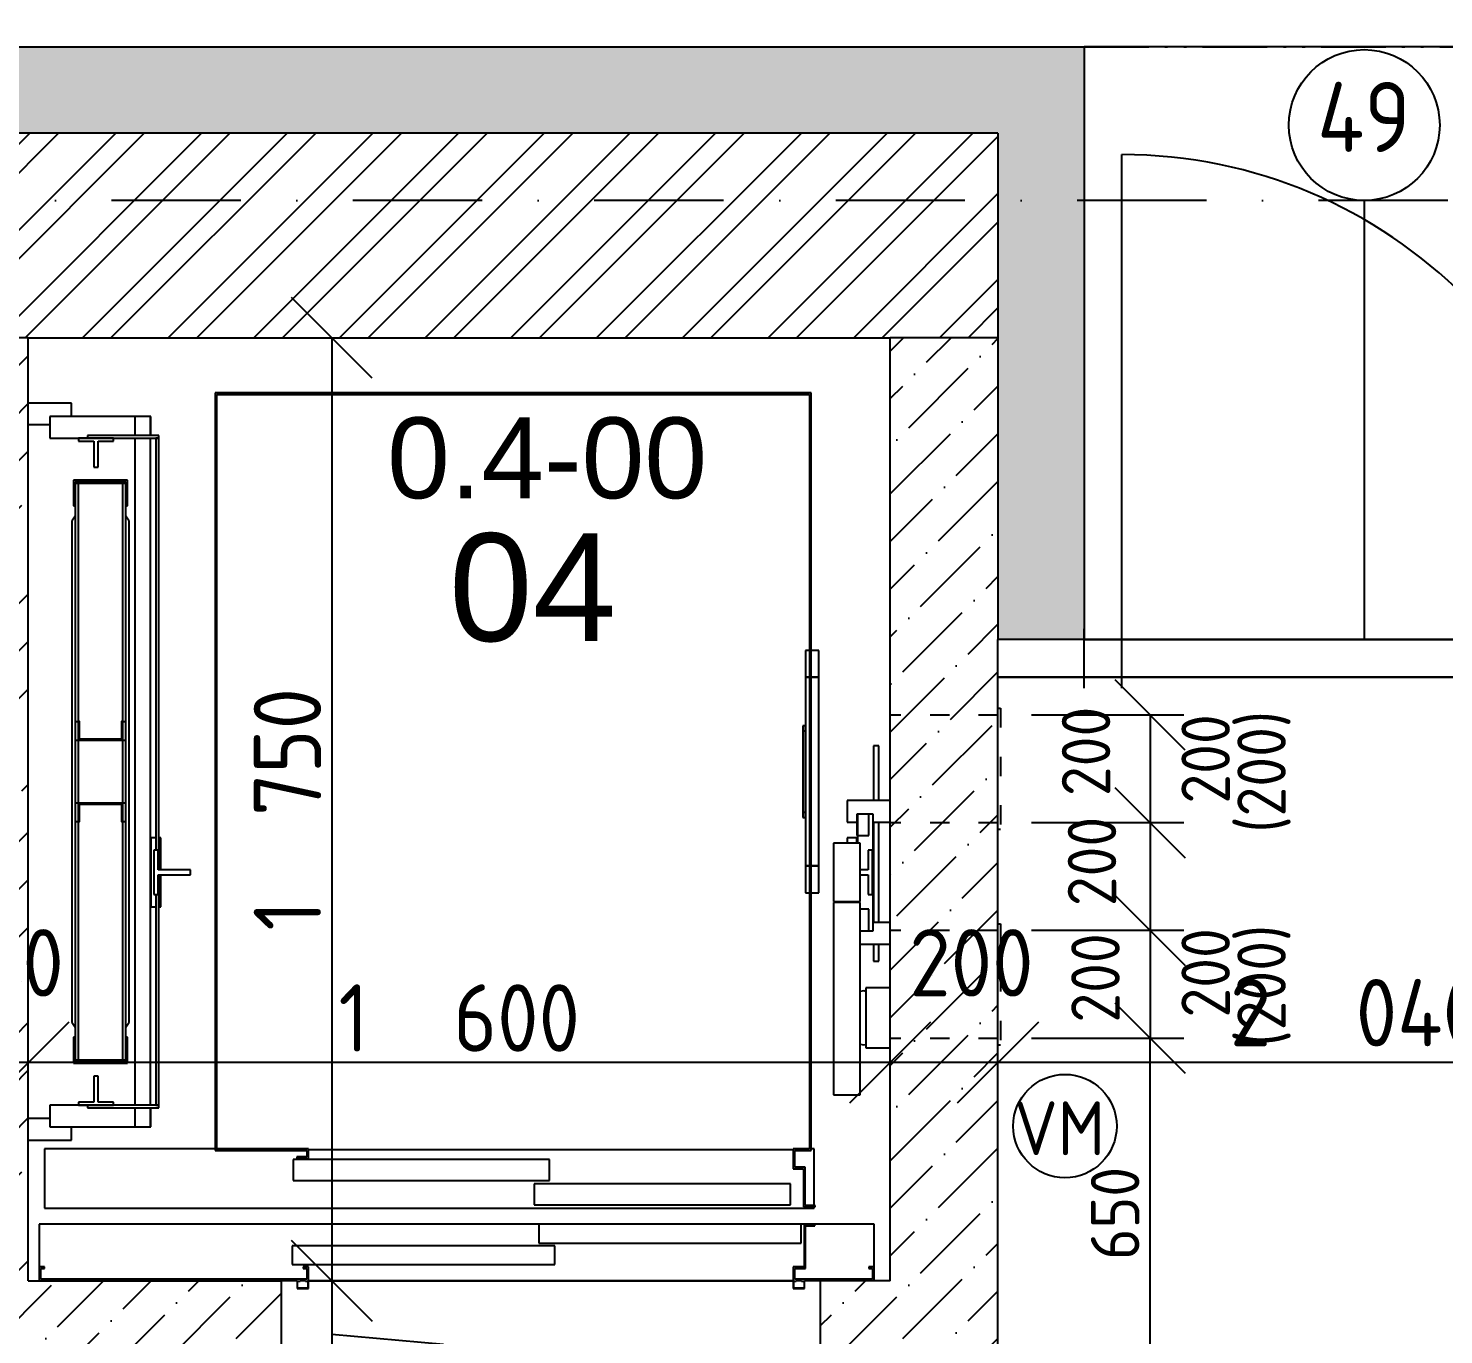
# Model space of a CAD drawing. Extents: x 4511820 to 5180432, y -1526536 to -944957.
# Drawn here: x 5132202 to 5134830, y -1374788 to -1372364 of the extents above; entities that cross this region are included whole.
import ezdxf

# ---------------------------------------------------------------- set-up
doc = ezdxf.new("R2010")
doc.units = 0
doc.header["$MEASUREMENT"] = 0
for name, pattern in [('ACAD_ISO03W100', [30, 12, -18]), ('ACAD_ISO12W100', [22, 12, -3, 0.5, -3, 0.5, -3]), ('BODKOCIARKOVANA_3', [5.6, 3, -1.3, 0, -1.3])]:
    doc.linetypes.add(name, pattern=pattern)
doc.layers.get('0').update_dxf_attribs({"linetype": 'CONTINUOUS'})
doc.layers.get('Defpoints').update_dxf_attribs({"color": 61, "linetype": 'CONTINUOUS'})
for name, color, linetype in [('KÓTY', 4, 'CONTINUOUS'), ('MÚRY', 1, 'CONTINUOUS'), ('OKNÁ', 143, 'CONTINUOUS'), ('osi', 253, 'CONTINUOUS'), ('Plochy', 41, 'CONTINUOUS'), ('POPIS', 7, 'CONTINUOUS'), ('POZEMOK', 7, 'CONTINUOUS'), ('TENKÁ', 7, 'CONTINUOUS'), ('zz-vetr', 52, 'CONTINUOUS'), ('ŠRAFY', 82, 'CONTINUOUS')]:
    doc.layers.add(name, color=color, linetype=linetype)
doc.styles.add('ARIAL', font='arial.ttf')
doc.styles.add('STYLE1', font='isocp.shx')
doc.dimstyles.new('STANDARD-50', dxfattribs={"dimtxt": 125, "dimasz": 150, "dimexe": 10, "dimexo": 200, "dimgap": 20, "dimtad": 1, "dimdsep": 46, "dimlunit": 6, "dimtxsty": 'STYLE1', "dimblk1": 'OBLIQUE', "dimblk2": 'OBLIQUE', "dimsah": 1, "dimcen": 2.5, "dimse1": 1, "dimse2": 1, "dimadec": 0, "dimazin": 0, "dimtfac": 1, "dimtmove": 1, "dimatfit": 3, "dimldrblk": 'OBLIQUE', "dimfxl": 1, "dimtolj": 1, "dimtzin": 0, "dimarcsym": 0})
doc.dimstyles.new('STANDARD-tzb50', dxfattribs={"dimtxt": 90, "dimasz": 130, "dimexe": 10, "dimexo": 200, "dimgap": 20, "dimtad": 1, "dimdsep": 46, "dimlunit": 6, "dimtxsty": 'STYLE1', "dimblk1": 'OBLIQUE', "dimblk2": 'OBLIQUE', "dimsah": 1, "dimcen": 2.5, "dimse1": 1, "dimse2": 1, "dimadec": 0, "dimazin": 0, "dimtfac": 1, "dimtmove": 1, "dimatfit": 3, "dimldrblk": 'OBLIQUE', "dimfxl": 1, "dimtolj": 1, "dimtzin": 0, "dimarcsym": 0})
pattern_1 = [(45, (630991.81, 84871.815), (33.1456304, 121.533978), [156.25, -31.25, 0, -31.25])]

# ---------------------------------------------------------------- blocks, each defined once
blk = doc.blocks.new('_OBLIQUE')
at = {"color": 0, "linetype": 'ByBlock'}
blk.add_line((-0.5, -0.5), (0.5, 0.5), dxfattribs=at)
blk = doc.blocks.new('*D13312')
at = {"layer": 'Defpoints', "color": 0}
for p in [(5129702.5, -1369538.4), (5129702.5, -1372588), (5136042.5, -1372588)]:
    blk.add_point(p, dxfattribs=at)
at = {"layer": 'KÓTY', "color": 0, "lineweight": -2}
blk.add_line((5136042.5, -1369538.4), (5129702.5, -1369538.4), dxfattribs=at)
at = {"layer": 'KÓTY', "color": 0, "linetype": 'ByBlock', "lineweight": -2, "xscale": 150, "yscale": 150, "zscale": 150, "rotation": 180}
blk.add_blockref('_OBLIQUE', (5129702.5, -1369538.4), dxfattribs=at)
at = {"layer": 'KÓTY', "color": 0, "linetype": 'ByBlock', "lineweight": -2, "xscale": 150, "yscale": 150, "zscale": 150}
blk.add_blockref('_OBLIQUE', (5136042.5, -1369538.4), dxfattribs=at)
at = {"layer": 'KÓTY', "color": 0, "insert": (5132872.5, -1369455.8), "char_height": 125, "attachment_point": 5, "style": 'STYLE1'}
blk.add_mtext('\\A1;6ﾠ340', dxfattribs=at)
blk = doc.blocks.new('*D13347')
at = {"layer": 'Defpoints', "color": 0}
for p in [(5134162.5, -1370938.4), (5134162.5, -1372398), (5135942.5, -1372398)]:
    blk.add_point(p, dxfattribs=at)
at = {"layer": 'KÓTY', "color": 0, "lineweight": -2}
blk.add_line((5135942.5, -1370938.4), (5134162.5, -1370938.4), dxfattribs=at)
at = {"layer": 'KÓTY', "color": 0, "linetype": 'ByBlock', "lineweight": -2, "xscale": 150, "yscale": 150, "zscale": 150, "rotation": 180}
blk.add_blockref('_OBLIQUE', (5134162.5, -1370938.4), dxfattribs=at)
at = {"layer": 'KÓTY', "color": 0, "linetype": 'ByBlock', "lineweight": -2, "xscale": 150, "yscale": 150, "zscale": 150}
blk.add_blockref('_OBLIQUE', (5135942.5, -1370938.4), dxfattribs=at)
at = {"layer": 'KÓTY', "color": 0, "insert": (5135052.5, -1370855.8), "char_height": 125, "attachment_point": 5, "style": 'STYLE1'}
blk.add_mtext('\\A1;1ﾠ780', dxfattribs=at)
blk = doc.blocks.new('*D13348')
at = {"layer": 'Defpoints', "color": 0}
for p in [(5134162.5, -1370938.4), (5134002.5, -1372558), (5134162.5, -1372558)]:
    blk.add_point(p, dxfattribs=at)
at = {"layer": 'KÓTY', "color": 0, "lineweight": -2}
blk.add_line((5134002.5, -1370938.4), (5134162.5, -1370938.4), dxfattribs=at)
at = {"layer": 'KÓTY', "color": 0, "linetype": 'ByBlock', "lineweight": -2, "xscale": 150, "yscale": 150, "zscale": 150, "rotation": 180}
blk.add_blockref('_OBLIQUE', (5134002.5, -1370938.4), dxfattribs=at)
at = {"layer": 'KÓTY', "color": 0, "linetype": 'ByBlock', "lineweight": -2, "xscale": 150, "yscale": 150, "zscale": 150}
blk.add_blockref('_OBLIQUE', (5134162.5, -1370938.4), dxfattribs=at)
at = {"layer": 'KÓTY', "color": 0, "insert": (5134133.3, -1370753.4), "char_height": 125, "attachment_point": 5, "style": 'STYLE1'}
blk.add_mtext('\\A1;160', dxfattribs=at)
blk = doc.blocks.new('*D13349')
at = {"layer": 'Defpoints', "color": 0}
for p in [(5134002.5, -1370938.4), (5134002.5, -1372558), (5129252.5, -1372683)]:
    blk.add_point(p, dxfattribs=at)
at = {"layer": 'KÓTY', "color": 0, "lineweight": -2}
blk.add_line((5129252.5, -1370938.4), (5134002.5, -1370938.4), dxfattribs=at)
at = {"layer": 'KÓTY', "color": 0, "linetype": 'ByBlock', "lineweight": -2, "xscale": 150, "yscale": 150, "zscale": 150, "rotation": 180}
blk.add_blockref('_OBLIQUE', (5129252.5, -1370938.4), dxfattribs=at)
at = {"layer": 'KÓTY', "color": 0, "linetype": 'ByBlock', "lineweight": -2, "xscale": 150, "yscale": 150, "zscale": 150}
blk.add_blockref('_OBLIQUE', (5134002.5, -1370938.4), dxfattribs=at)
at = {"layer": 'KÓTY', "color": 0, "insert": (5131627.5, -1370855.8), "char_height": 125, "attachment_point": 5, "style": 'STYLE1'}
blk.add_mtext('\\A1;4ﾠ750', dxfattribs=at)
blk = doc.blocks.new('*D21413')
at = {"layer": 'Defpoints', "color": 0}
for p in [(5134002.5, -1374282.9), (5134002.5, -1374282.9), (5136042.5, -1374282.9)]:
    blk.add_point(p, dxfattribs=at)
at = {"layer": 'KÓTY', "color": 0, "lineweight": -2}
blk.add_line((5136042.5, -1374282.9), (5134002.5, -1374282.9), dxfattribs=at)
at = {"layer": 'KÓTY', "color": 0, "linetype": 'ByBlock', "lineweight": -2, "xscale": 150, "yscale": 150, "zscale": 150, "rotation": 180}
blk.add_blockref('_OBLIQUE', (5134002.5, -1374282.9), dxfattribs=at)
at = {"layer": 'KÓTY', "color": 0, "linetype": 'ByBlock', "lineweight": -2, "xscale": 150, "yscale": 150, "zscale": 150}
blk.add_blockref('_OBLIQUE', (5136042.5, -1374282.9), dxfattribs=at)
at = {"layer": 'KÓTY', "color": 0, "insert": (5134669, -1374190.5), "char_height": 125, "attachment_point": 5, "style": 'STYLE1'}
blk.add_mtext('\\A1;2ﾠ040', dxfattribs=at)
blk = doc.blocks.new('*D21414')
at = {"layer": 'Defpoints', "color": 0}
for p in [(5133802.5, -1374282.9), (5133802.5, -1374282.9), (5134002.5, -1374282.9)]:
    blk.add_point(p, dxfattribs=at)
at = {"layer": 'KÓTY', "color": 0, "lineweight": -2}
blk.add_line((5134002.5, -1374282.9), (5133802.5, -1374282.9), dxfattribs=at)
at = {"layer": 'KÓTY', "color": 0, "linetype": 'ByBlock', "lineweight": -2, "xscale": 150, "yscale": 150, "zscale": 150, "rotation": 180}
blk.add_blockref('_OBLIQUE', (5133802.5, -1374282.9), dxfattribs=at)
at = {"layer": 'KÓTY', "color": 0, "linetype": 'ByBlock', "lineweight": -2, "xscale": 150, "yscale": 150, "zscale": 150}
blk.add_blockref('_OBLIQUE', (5134002.5, -1374282.9), dxfattribs=at)
at = {"layer": 'KÓTY', "color": 0, "insert": (5133953.3, -1374097.9), "char_height": 125, "attachment_point": 5, "style": 'STYLE1'}
blk.add_mtext('\\A1;200', dxfattribs=at)
blk = doc.blocks.new('*D21415')
at = {"layer": 'Defpoints', "color": 0}
for p in [(5132202.5, -1374282.9), (5132202.5, -1374282.9), (5133802.5, -1374282.9)]:
    blk.add_point(p, dxfattribs=at)
at = {"layer": 'KÓTY', "color": 0, "lineweight": -2}
blk.add_line((5133802.5, -1374282.9), (5132202.5, -1374282.9), dxfattribs=at)
at = {"layer": 'KÓTY', "color": 0, "linetype": 'ByBlock', "lineweight": -2, "xscale": 150, "yscale": 150, "zscale": 150, "rotation": 180}
blk.add_blockref('_OBLIQUE', (5132202.5, -1374282.9), dxfattribs=at)
at = {"layer": 'KÓTY', "color": 0, "linetype": 'ByBlock', "lineweight": -2, "xscale": 150, "yscale": 150, "zscale": 150}
blk.add_blockref('_OBLIQUE', (5133802.5, -1374282.9), dxfattribs=at)
at = {"layer": 'KÓTY', "color": 0, "insert": (5133002.5, -1374200.3), "char_height": 125, "attachment_point": 5, "style": 'STYLE1'}
blk.add_mtext('\\A1;1ﾠ600', dxfattribs=at)
blk = doc.blocks.new('*D21416')
at = {"layer": 'Defpoints', "color": 0}
for p in [(5132002.5, -1374282.9), (5132002.5, -1374282.9), (5132202.5, -1374282.9)]:
    blk.add_point(p, dxfattribs=at)
at = {"layer": 'KÓTY', "color": 0, "lineweight": -2}
blk.add_line((5132202.5, -1374282.9), (5132002.5, -1374282.9), dxfattribs=at)
at = {"layer": 'KÓTY', "color": 0, "linetype": 'ByBlock', "lineweight": -2, "xscale": 150, "yscale": 150, "zscale": 150, "rotation": 180}
blk.add_blockref('_OBLIQUE', (5132002.5, -1374282.9), dxfattribs=at)
at = {"layer": 'KÓTY', "color": 0, "linetype": 'ByBlock', "lineweight": -2, "xscale": 150, "yscale": 150, "zscale": 150}
blk.add_blockref('_OBLIQUE', (5132202.5, -1374282.9), dxfattribs=at)
at = {"layer": 'KÓTY', "color": 0, "insert": (5132153.3, -1374097.9), "char_height": 125, "attachment_point": 5, "style": 'STYLE1'}
blk.add_mtext('\\A1;200', dxfattribs=at)
blk = doc.blocks.new('*D21447')
at = {"layer": 'Defpoints', "color": 0}
for p in [(5132202.5, -1372938), (5132202.5, -1374688), (5132766, -1374688)]:
    blk.add_point(p, dxfattribs=at)
at = {"layer": 'KÓTY', "color": 0, "lineweight": -2}
blk.add_line((5132766, -1372938), (5132766, -1374688), dxfattribs=at)
at = {"layer": 'KÓTY', "color": 0, "linetype": 'ByBlock', "lineweight": -2, "xscale": 150, "yscale": 150, "zscale": 150}
for p, rotation in [((5132766, -1372938), 90), ((5132766, -1374688), 270)]:
    blk.add_blockref('_OBLIQUE', p, dxfattribs=dict(at, rotation=rotation))
at = {"layer": 'KÓTY', "color": 0, "insert": (5132683.5, -1373813), "char_height": 125, "attachment_point": 5, "rotation": 90, "style": 'STYLE1'}
blk.add_mtext('\\A1;1ﾠ750', dxfattribs=at)
blk = doc.blocks.new('*D21448')
at = {"layer": 'Defpoints', "color": 0}
for p in [(5132672.5, -1374688), (5132672.5, -1374888), (5132766, -1374888)]:
    blk.add_point(p, dxfattribs=at)
at = {"layer": 'KÓTY', "color": 0, "lineweight": -2}
for p, q in [((5132766, -1374688), (5132766, -1374888)), ((5132973, -1374806), (5132766, -1374788)), ((5132973, -1375071.1), (5132973, -1374806))]:
    blk.add_line(p, q, dxfattribs=at)
at = {"layer": 'KÓTY', "color": 0, "linetype": 'ByBlock', "lineweight": -2, "xscale": 150, "yscale": 150, "zscale": 150}
for p, rotation in [((5132766, -1374688), 90), ((5132766, -1374888), 270)]:
    blk.add_blockref('_OBLIQUE', p, dxfattribs=dict(at, rotation=rotation))
at = {"layer": 'KÓTY', "color": 0, "insert": (5132890.5, -1374938.5), "char_height": 125, "attachment_point": 5, "rotation": 90, "style": 'STYLE1'}
blk.add_mtext('\\A1;200', dxfattribs=at)
blk = doc.blocks.new('*D33750')
at = {"layer": 'Defpoints', "color": 0}
for p in [(5134002.5, -1373498), (5134002.5, -1374888), (5135080.5, -1374888)]:
    blk.add_point(p, dxfattribs=at)
at = {"layer": 'KÓTY', "color": 0, "lineweight": -2}
blk.add_line((5135080.5, -1373498), (5135080.5, -1374888), dxfattribs=at)
at = {"layer": 'KÓTY', "color": 0, "linetype": 'ByBlock', "lineweight": -2, "xscale": 150, "yscale": 150, "zscale": 150}
for p, rotation in [((5135080.5, -1373498), 90), ((5135080.5, -1374888), 270)]:
    blk.add_blockref('_OBLIQUE', p, dxfattribs=dict(at, rotation=rotation))
at = {"layer": 'KÓTY', "color": 0, "insert": (5134984, -1374175), "char_height": 125, "attachment_point": 5, "rotation": 90, "style": 'STYLE1'}
blk.add_mtext('\\A1;1ﾠ390', dxfattribs=at)
blk = doc.blocks.new('*D46575')
at = {"layer": 'Defpoints', "color": 0}
for p in [(5134002.5, -1374038), (5134002.5, -1374238), (5134285, -1374238)]:
    blk.add_point(p, dxfattribs=at)
at = {"layer": 'KÓTY', "color": 0, "lineweight": -2}
blk.add_line((5134285, -1374038), (5134285, -1374238), dxfattribs=at)
at = {"layer": 'KÓTY', "color": 0, "linetype": 'ByBlock', "lineweight": -2, "xscale": 130, "yscale": 130, "zscale": 130}
for p, rotation in [((5134285, -1374038), 90), ((5134285, -1374238), 270)]:
    blk.add_blockref('_OBLIQUE', p, dxfattribs=dict(at, rotation=rotation))
at = {"layer": 'KÓTY', "color": 0, "insert": (5134183.5, -1374126), "char_height": 90, "attachment_point": 5, "rotation": 90, "style": 'STYLE1'}
blk.add_mtext('\\A1;200', dxfattribs=at)
blk = doc.blocks.new('*D46576')
at = {"layer": 'Defpoints', "color": 0}
for p in [(5134002.5, -1373838), (5134002.5, -1374038), (5134285, -1374038)]:
    blk.add_point(p, dxfattribs=at)
at = {"layer": 'KÓTY', "color": 0, "lineweight": -2}
blk.add_line((5134285, -1373838), (5134285, -1374038), dxfattribs=at)
at = {"layer": 'KÓTY', "color": 0, "linetype": 'ByBlock', "lineweight": -2, "xscale": 130, "yscale": 130, "zscale": 130}
for p, rotation in [((5134285, -1373838), 90), ((5134285, -1374038), 270)]:
    blk.add_blockref('_OBLIQUE', p, dxfattribs=dict(at, rotation=rotation))
at = {"layer": 'KÓTY', "color": 0, "insert": (5134166, -1373705.5), "char_height": 90, "attachment_point": 5, "rotation": 90, "style": 'STYLE1'}
blk.add_mtext('\\A1;200', dxfattribs=at)
blk = doc.blocks.new('*D46577')
at = {"layer": 'Defpoints', "color": 0}
for p in [(5134002.5, -1373638), (5134002.5, -1373838), (5134285, -1373838)]:
    blk.add_point(p, dxfattribs=at)
at = {"layer": 'KÓTY', "color": 0, "lineweight": -2}
blk.add_line((5134285, -1373638), (5134285, -1373838), dxfattribs=at)
at = {"layer": 'KÓTY', "color": 0, "linetype": 'ByBlock', "lineweight": -2, "xscale": 130, "yscale": 130, "zscale": 130}
for p, rotation in [((5134285, -1373638), 90), ((5134285, -1373838), 270)]:
    blk.add_blockref('_OBLIQUE', p, dxfattribs=dict(at, rotation=rotation))
at = {"layer": 'KÓTY', "color": 0, "insert": (5134177, -1373909.8), "char_height": 90, "attachment_point": 5, "rotation": 90, "style": 'STYLE1'}
blk.add_mtext('\\A1;200', dxfattribs=at)
blk = doc.blocks.new('*D46578')
at = {"layer": 'Defpoints', "color": 0}
for p in [(5134002.5, -1374238), (5134285, -1374238), (5134002.5, -1374888)]:
    blk.add_point(p, dxfattribs=at)
at = {"layer": 'KÓTY', "color": 0, "lineweight": -2}
blk.add_line((5134285, -1374888), (5134285, -1374238), dxfattribs=at)
at = {"layer": 'KÓTY', "color": 0, "linetype": 'ByBlock', "lineweight": -2, "xscale": 130, "yscale": 130, "zscale": 130}
for p, rotation in [((5134285, -1374238), 90), ((5134285, -1374888), 270)]:
    blk.add_blockref('_OBLIQUE', p, dxfattribs=dict(at, rotation=rotation))
at = {"layer": 'KÓTY', "color": 0, "insert": (5134220, -1374563), "char_height": 90, "attachment_point": 5, "rotation": 90, "style": 'STYLE1'}
blk.add_mtext('\\A1;650', dxfattribs=at)

msp = doc.modelspace()

# ---------------------------------------------------------------- hatches: boundary and pattern name
at = {"layer": 'ŠRAFY'}
h = msp.add_hatch(dxfattribs=at)
h.set_pattern_fill('HEX', color=256, scale=200)
h.set_pattern_definition([(0, (9e-09, -175781), (0, 43.3012702), [25, -50]), (120, (9e-09, -175781), (-37.5, -21.6506351), [25, -50]), (60, (25, -175781), (-37.5, 21.6506351), [25, -50])])
h.paths.add_polyline_path([(5126457.5, -1372398.048), (5126457.5, -1372518.048), (5126457.5, -1372558.048), (5126507.5, -1372558.048), (5129252.5, -1372558.048), (5134002.5, -1372558.048), (5134002.5, -1372938.048), (5134002.5, -1373498.048), (5134162.5, -1373498.048), (5134162.5, -1373478.048), (5134162.5, -1372398.048)])
h = msp.add_hatch(dxfattribs=at)
h.set_pattern_fill('ANSI32', color=256, scale=300)
h.paths.add_polyline_path([(5134002.5, -1372938.048), (5134002.5, -1372558.048), (5129252.5, -1372558.048), (5129252.5, -1372808.048), (5129252.5, -1372938.048), (5129402.5, -1372938.048), (5129702.5, -1372938.048), (5132002.5, -1372938.048), (5132202.5, -1372938.048), (5133802.5, -1372938.048)])
h = msp.add_hatch(dxfattribs=at)
h.set_pattern_fill('ANSI36', color=256, scale=500)
h.set_pattern_definition(pattern_1)
h.paths.add_polyline_path([(5132672.5, -1374688.048), (5132222.5, -1374688.048), (5132202.5, -1374688.048), (5132202.5, -1374427.048), (5132202.5, -1374387.048), (5132202.5, -1373099.048), (5132202.5, -1373059.048), (5132202.5, -1372938.048), (5132002.5, -1372938.048), (5132002.5, -1374038.048), (5132002.5, -1374318.048), (5132002.5, -1374463.609), (5132002.5, -1374494.667), (5132002.5, -1374598.048), (5132002.5, -1374878.048), (5132002.5, -1374888.048), (5132202.5, -1374888.048), (5132672.5, -1374888.048)])
h = msp.add_hatch(dxfattribs=at)
h.set_pattern_fill('ANSI36', color=256, scale=500)
h.set_pattern_definition(pattern_1)
h.paths.add_polyline_path([(5133672.5, -1374688.048), (5133672.5, -1374888.048), (5134002.5, -1374888.048), (5134002.5, -1372938.048), (5133802.5, -1372938.048), (5133802.5, -1373796.798), (5133802.5, -1373836.798), (5133802.5, -1374023.298), (5133802.5, -1374063.298), (5133802.5, -1374144.548), (5133802.5, -1374255.548), (5133802.5, -1374688.048), (5133772.5, -1374688.048)])

# ---------------------------------------------------------------- linework, layer by layer
at = {"layer": 'KÓTY'}
for p, q in [((5134347.5, -1373638.048), (5134065, -1373638.048)), ((5134347.5, -1373838.048), (5134065, -1373838.048)), ((5134347.5, -1374038.048), (5134065, -1374038.048)), ((5134347.5, -1374238.048), (5134065, -1374238.048))]:
    msp.add_line(p, q, dxfattribs=at)
at = {"layer": 'MÚRY'}
for p, q in [((5126457.5, -1372398.048), (5134162.5, -1372398.048)), ((5134162.5, -1372398.048), (5134162.5, -1373498.048)), ((5132202.5, -1374688.048), (5132202.5, -1372938.048)), ((5132202.5, -1372938.048), (5133802.5, -1372938.048)), ((5132202.5, -1372938.048), (5133802.5, -1372938.048)), ((5132202.5, -1374688.048), (5132202.5, -1372938.048)), ((5133802.5, -1374688.048), (5133802.5, -1372938.048)), ((5133802.5, -1374688.048), (5133802.5, -1372938.048)), ((5133802.5, -1373796.798), (5133802.5, -1372938.048)), ((5134162.5, -1373498.048), (5134002.5, -1373498.048)), ((5134002.5, -1374888.048), (5134002.5, -1373498.048)), ((5134002.5, -1374888.048), (5134002.5, -1373798.048)), ((5132202.5, -1374688.048), (5132672.5, -1374688.048)), ((5132672.5, -1374888.048), (5132672.5, -1374688.048)), ((5133802.5, -1374688.048), (5133672.5, -1374688.048)), ((5133672.5, -1374688.048), (5133672.5, -1374888.048))]:
    msp.add_line(p, q, dxfattribs=at)
at = {"layer": 'OKNÁ', "ltscale": 0.25}
for p, q in [((5134232.5, -1373498.048), (5134232.5, -1372598.048)), ((5134682.5, -1372683.125), (5134682.5, -1373498.048)), ((5134162.5, -1373588.048), (5134162.5, -1373478.048)), ((5134232.5, -1373588.048), (5134232.5, -1373478.048)), ((5135942.5, -1373498.048), (5134162.5, -1373498.048)), ((5136042.5, -1373568.048), (5134002.5, -1373568.048))]:
    msp.add_line(p, q, dxfattribs=at)
msp.add_circle((5134682.5, -1372543.125), 140, dxfattribs=at)
msp.add_arc((5134232.5, -1373498.048), 900, 0, 90, dxfattribs=at)
at = {"layer": 'osi', "linetype": 'BODKOCIARKOVANA_3', "ltscale": 80}
msp.add_line((5157242.5, -1372683.048), (5093572.5, -1372683.048), dxfattribs=at)
at = {"layer": 'Plochy'}
for points in [[(5135942.5, -1372398.048), (5134162.5, -1372398.048), (5134162.5, -1373498.048), (5135942.5, -1373498.048)], [(5133872.5, -1377458.048), (5133872.5, -1374888.048), (5134002.5, -1374888.048), (5134002.5, -1373568.048), (5135942.5, -1373568.048), (5135942.5, -1373798.048), (5136042.5, -1373798.048), (5136042.5, -1376123.048), (5135757.5, -1376123.048), (5135757.5, -1376603.048), (5136042.5, -1376603.048), (5136042.5, -1377458.048)]]:
    msp.add_lwpolyline(points, close=True, dxfattribs=at)
at = {"layer": 'POZEMOK'}
for p, q in [((5132282.5, -1373059.048), (5132202.5, -1373059.048)), ((5132282.5, -1373084.048), (5132282.5, -1373059.048)), ((5132242.5, -1373084.048), (5132242.5, -1373124.048)), ((5132430.25, -1373084.048), (5132242.5, -1373084.048)), ((5132429.25, -1373084.048), (5132400.25, -1373084.048)), ((5132400.25, -1373084.048), (5132400.25, -1373119.048)), ((5132429.25, -1373119.048), (5132429.25, -1373084.048)), ((5132430.25, -1373119.048), (5132430.25, -1373084.048)), ((5132202.5, -1373099.048), (5132242.5, -1373099.048)), ((5132312.5, -1373119.048), (5132312.5, -1373124.048)), ((5132444.5, -1373119.048), (5132312.5, -1373119.048)), ((5132444.5, -1373124.048), (5132444.5, -1373119.048)), ((5132242.5, -1373124.048), (5132312.5, -1373124.048)), ((5132295.75, -1373124.048), (5132295.75, -1373129.848)), ((5132360.75, -1373124.048), (5132295.75, -1373124.048)), ((5132295.75, -1373129.848), (5132324.25, -1373129.848)), ((5132312.5, -1373124.048), (5132444.5, -1373124.048)), ((5132324.25, -1373129.848), (5132324.25, -1373178.048)), ((5132332.25, -1373178.048), (5132332.25, -1373129.848)), ((5132332.25, -1373129.848), (5132360.75, -1373129.848)), ((5132360.75, -1373129.848), (5132360.75, -1373124.048)), ((5132400.25, -1373124.048), (5132400.25, -1374362.048)), ((5132429.25, -1374362.048), (5132429.25, -1373124.048)), ((5132444.5, -1373124.048), (5132439.5, -1373124.048)), ((5132439.5, -1373124.048), (5132439.5, -1373889.048)), ((5132444.5, -1373925.548), (5132444.5, -1373124.048)), ((5132324.25, -1373178.048), (5132332.25, -1373178.048)), ((5132386.5, -1373202.048), (5132286.5, -1373202.048)), ((5132286.5, -1373202.048), (5132286.5, -1373250.048)), ((5132289.5, -1373205.048), (5132289.5, -1373208.048)), ((5132289.5, -1373205.048), (5132289.5, -1373208.048)), ((5132289.5, -1373205.048), (5132383.5, -1373205.048)), ((5132289.5, -1373250.048), (5132289.5, -1373205.048)), ((5132295.5, -1373208.048), (5132289.5, -1373208.048)), ((5132289.5, -1373208.048), (5132289.5, -1373650.548)), ((5132295.5, -1373208.048), (5132295.5, -1373205.048)), ((5132295.5, -1373208.048), (5132295.5, -1373205.048)), ((5132377.5, -1373208.048), (5132295.5, -1373208.048)), ((5132295.5, -1373650.548), (5132295.5, -1373208.048)), ((5132298, -1373208.048), (5132298, -1373205.048)), ((5132298, -1373205.048), (5132298, -1373208.048)), ((5132375, -1373208.048), (5132375, -1373205.048)), ((5132375, -1373205.048), (5132375, -1373208.048)), ((5132383.5, -1373208.048), (5132377.5, -1373208.048)), ((5132377.5, -1373208.048), (5132377.5, -1373650.548)), ((5132378, -1373208.048), (5132378, -1373205.048)), ((5132383.5, -1373205.048), (5132383.5, -1373250.048)), ((5132383.5, -1373650.548), (5132383.5, -1373208.048)), ((5132386.5, -1373250.048), (5132386.5, -1373202.048)), ((5132286.5, -1373250.048), (5132289.5, -1373250.048)), ((5132383.5, -1373250.048), (5132386.5, -1373250.048)), ((5132289.5, -1373269.048), (5132283.5, -1373278.048)), ((5132283.5, -1373278.048), (5132283.5, -1374208.048)), ((5132389.5, -1373278.048), (5132383.5, -1373269.048)), ((5132389.5, -1374208.048), (5132389.5, -1373278.048)), ((5133645, -1373518.048), (5133645, -1373568.048)), ((5133652.5, -1373518.048), (5133645, -1373518.048)), ((5133670, -1373518.048), (5133655.5, -1373518.048)), ((5133670, -1373568.048), (5133670, -1373518.048)), ((5133645, -1373568.048), (5133645, -1373918.048)), ((5133652.5, -1373568.048), (5133645, -1373568.048)), ((5133645, -1373568.048), (5133652.5, -1373568.048)), ((5133670, -1373568.048), (5133655.5, -1373568.048)), ((5133655.5, -1373568.048), (5133670, -1373568.048)), ((5133670, -1373918.048), (5133670, -1373568.048)), ((5132295.5, -1373650.548), (5132289.5, -1373650.548)), ((5132289.5, -1373650.548), (5132289.5, -1373684.548)), ((5132295.5, -1373649.548), (5132295.5, -1373684.548)), ((5132297.5, -1373649.548), (5132295.5, -1373649.548)), ((5132295.5, -1373684.548), (5132295.5, -1373650.548)), ((5132297.5, -1373682.548), (5132297.5, -1373649.548)), ((5132375.5, -1373649.548), (5132375.5, -1373682.548)), ((5132377.5, -1373649.548), (5132375.5, -1373649.548)), ((5132377.5, -1373684.548), (5132377.5, -1373649.548)), ((5132383.5, -1373650.548), (5132377.5, -1373650.548)), ((5132377.5, -1373650.548), (5132377.5, -1373684.548)), ((5132383.5, -1373684.548), (5132383.5, -1373650.548)), ((5133640, -1373658.048), (5133640, -1373668.048)), ((5133645, -1373658.048), (5133640, -1373658.048)), ((5133640, -1373668.048), (5133640, -1373818.048)), ((5133645, -1373668.048), (5133640, -1373668.048)), ((5133645, -1373668.048), (5133645, -1373658.048)), ((5133645, -1373818.048), (5133645, -1373668.048)), ((5132289.5, -1373684.548), (5132295.5, -1373684.548)), ((5132289.5, -1373684.548), (5132289.5, -1373801.548)), ((5132295.5, -1373684.548), (5132377.5, -1373684.548)), ((5132295.5, -1373801.548), (5132295.5, -1373684.548)), ((5132375.5, -1373682.548), (5132297.5, -1373682.548)), ((5132377.5, -1373684.548), (5132377.5, -1373801.548)), ((5132377.5, -1373684.548), (5132383.5, -1373684.548)), ((5132383.5, -1373801.548), (5132383.5, -1373684.548)), ((5133781.625, -1373695.048), (5133771.625, -1373695.048)), ((5133771.625, -1373695.048), (5133771.625, -1373796.798)), ((5133781.625, -1373796.798), (5133781.625, -1373695.048)), ((5132295.5, -1373801.548), (5132289.5, -1373801.548)), ((5132289.5, -1373801.548), (5132289.5, -1373835.548)), ((5132295.5, -1373835.548), (5132295.5, -1373801.548)), ((5132295.5, -1373801.548), (5132295.5, -1373836.548)), ((5132377.5, -1373801.548), (5132295.5, -1373801.548)), ((5132297.5, -1373836.548), (5132297.5, -1373803.548)), ((5132297.5, -1373803.548), (5132375.5, -1373803.548)), ((5132375.5, -1373803.548), (5132375.5, -1373836.548)), ((5132383.5, -1373801.548), (5132377.5, -1373801.548)), ((5132377.5, -1373801.548), (5132377.5, -1373835.548)), ((5132377.5, -1373836.548), (5132377.5, -1373801.548)), ((5132383.5, -1373835.548), (5132383.5, -1373801.548)), ((5133802.5, -1373796.798), (5133722.5, -1373796.798)), ((5133722.5, -1373796.798), (5133722.5, -1373836.798)), ((5133640, -1373818.048), (5133640, -1373828.048)), ((5133640, -1373818.048), (5133645, -1373818.048)), ((5133640, -1373828.048), (5133645, -1373828.048)), ((5133645, -1373828.048), (5133645, -1373818.048)), ((5133762.5, -1373821.798), (5133740.75, -1373821.798)), ((5133740.75, -1373821.798), (5133740.75, -1373861.798)), ((5133770.75, -1373821.798), (5133741.75, -1373821.798)), ((5133741.75, -1373821.798), (5133741.75, -1373876.048)), ((5133762.5, -1373861.798), (5133762.5, -1373821.798)), ((5133770.75, -1374038.298), (5133770.75, -1373821.798)), ((5132289.5, -1373835.548), (5132295.5, -1373835.548)), ((5132289.5, -1373835.548), (5132289.5, -1374278.048)), ((5132295.5, -1374278.048), (5132295.5, -1373835.548)), ((5132295.5, -1373836.548), (5132297.5, -1373836.548)), ((5132375.5, -1373836.548), (5132377.5, -1373836.548)), ((5132377.5, -1373835.548), (5132383.5, -1373835.548)), ((5132377.5, -1373835.548), (5132377.5, -1374278.048)), ((5132383.5, -1374278.048), (5132383.5, -1373835.548)), ((5133722.5, -1373836.798), (5133740.75, -1373836.798)), ((5133770.75, -1373836.798), (5133802.5, -1373836.798)), ((5133771.625, -1373836.798), (5133771.625, -1374023.298)), ((5133781.625, -1374023.298), (5133781.625, -1373836.798)), ((5132439.5, -1373866.048), (5132430.25, -1373866.048)), ((5132430.25, -1373866.048), (5132430.25, -1373994.048)), ((5132448.25, -1373866.048), (5132444.5, -1373866.048)), ((5132448.25, -1373925.548), (5132448.25, -1373866.048)), ((5133747, -1373876.048), (5133697, -1373876.048)), ((5133697, -1373876.048), (5133697, -1373984.048)), ((5133740.75, -1373866.048), (5133722.75, -1373866.048)), ((5133722.75, -1373866.048), (5133722.75, -1373876.048)), ((5133740.75, -1373861.798), (5133762.5, -1373861.798)), ((5133740.75, -1373876.048), (5133740.75, -1373866.048)), ((5133747, -1373984.048), (5133747, -1373876.048)), ((5132443.5, -1373889.048), (5132435.25, -1373889.048)), ((5132435.25, -1373889.048), (5132435.25, -1373971.048)), ((5132443.5, -1373925.548), (5132443.5, -1373889.048)), ((5133769.75, -1373889.048), (5133761.5, -1373889.048)), ((5133761.5, -1373889.048), (5133761.5, -1373925.548)), ((5133769.75, -1373971.048), (5133769.75, -1373889.048)), ((5132503.5, -1373925.548), (5132443.5, -1373925.548)), ((5132443.5, -1373934.548), (5132503.5, -1373934.548)), ((5132443.5, -1373971.048), (5132443.5, -1373934.548)), ((5132444.5, -1374362.048), (5132444.5, -1373934.548)), ((5132448.25, -1373994.048), (5132448.25, -1373934.548)), ((5132503.5, -1373934.548), (5132503.5, -1373925.548)), ((5133645, -1373918.048), (5133645, -1373968.048)), ((5133652.5, -1373918.048), (5133645, -1373918.048)), ((5133645, -1373918.048), (5133652.5, -1373918.048)), ((5133670, -1373918.048), (5133655.5, -1373918.048)), ((5133655.5, -1373918.048), (5133670, -1373918.048)), ((5133670, -1373968.048), (5133670, -1373918.048)), ((5133761.5, -1373925.548), (5133747, -1373925.548)), ((5133747, -1373934.548), (5133761.5, -1373934.548)), ((5133761.5, -1373934.548), (5133761.5, -1373971.048)), ((5133771.625, -1373958.048), (5133770.75, -1373958.048)), ((5133771.625, -1373978.048), (5133771.625, -1373958.048)), ((5132435.25, -1373971.048), (5132443.5, -1373971.048)), ((5132439.5, -1373971.048), (5132439.5, -1374362.048)), ((5133645, -1373968.048), (5133652.5, -1373968.048)), ((5133655.5, -1373968.048), (5133670, -1373968.048)), ((5133697, -1373984.048), (5133747, -1373984.048)), ((5133747, -1373986.048), (5133697, -1373986.048)), ((5133697, -1373986.048), (5133697, -1374343.048)), ((5133700.625, -1373984.048), (5133700.625, -1373986.048)), ((5133705.625, -1373986.048), (5133705.625, -1373984.048)), ((5133716.625, -1373984.048), (5133716.625, -1373986.048)), ((5133721.625, -1373984.048), (5133721.625, -1373986.048)), ((5133722.75, -1373984.048), (5133722.75, -1373986.048)), ((5133740.75, -1373986.048), (5133740.75, -1373984.048)), ((5133741.75, -1373984.048), (5133741.75, -1373986.048)), ((5133747, -1374343.048), (5133747, -1373986.048)), ((5133761.5, -1373971.048), (5133769.75, -1373971.048)), ((5133770.75, -1373978.048), (5133771.625, -1373978.048)), ((5132430.25, -1373994.048), (5132439.5, -1373994.048)), ((5132444.5, -1373994.048), (5132448.25, -1373994.048)), ((5133762.5, -1373998.298), (5133747, -1373998.298)), ((5133762.5, -1374038.298), (5133762.5, -1373998.298)), ((5133747, -1374038.298), (5133770.75, -1374038.298)), ((5133747, -1374038.298), (5133762.5, -1374038.298)), ((5133771.625, -1374018.048), (5133770.75, -1374018.048)), ((5133802.5, -1374023.298), (5133770.75, -1374023.298)), ((5133771.625, -1374023.298), (5133771.625, -1374018.048)), ((5133747, -1374063.298), (5133802.5, -1374063.298)), ((5133771.625, -1374063.298), (5133771.625, -1374095.048)), ((5133781.625, -1374095.048), (5133781.625, -1374063.298)), ((5133771.625, -1374095.048), (5133781.625, -1374095.048)), ((5133802.5, -1374144.548), (5133757.5, -1374144.548)), ((5133757.5, -1374144.548), (5133757.5, -1374255.548)), ((5133753.5, -1374150.048), (5133747, -1374151.341)), ((5133757.5, -1374150.844), (5133753.5, -1374150.048)), ((5132283.5, -1374208.048), (5132289.5, -1374217.048)), ((5132383.5, -1374217.048), (5132389.5, -1374208.048)), ((5132289.5, -1374236.048), (5132286.5, -1374236.048)), ((5132286.5, -1374236.048), (5132286.5, -1374284.048)), ((5132289.5, -1374281.048), (5132289.5, -1374236.048)), ((5132386.5, -1374236.048), (5132383.5, -1374236.048)), ((5132383.5, -1374236.048), (5132383.5, -1374281.048)), ((5132386.5, -1374284.048), (5132386.5, -1374236.048)), ((5133747, -1374248.755), (5133753.5, -1374250.048)), ((5133753.5, -1374250.048), (5133757.5, -1374249.253)), ((5133757.5, -1374255.548), (5133802.5, -1374255.548)), ((5132286.5, -1374284.048), (5132386.5, -1374284.048)), ((5132289.5, -1374278.048), (5132289.5, -1374281.048)), ((5132289.5, -1374278.048), (5132289.5, -1374281.048)), ((5132289.5, -1374278.048), (5132295.5, -1374278.048)), ((5132383.5, -1374281.048), (5132289.5, -1374281.048)), ((5132295.5, -1374281.048), (5132295.5, -1374278.048)), ((5132295.5, -1374281.048), (5132295.5, -1374278.048)), ((5132295.5, -1374278.048), (5132377.5, -1374278.048)), ((5132298, -1374281.048), (5132298, -1374278.048)), ((5132298, -1374278.048), (5132298, -1374281.048)), ((5132375, -1374281.048), (5132375, -1374278.048)), ((5132375, -1374278.048), (5132375, -1374281.048)), ((5132377.5, -1374278.048), (5132383.5, -1374278.048)), ((5132378, -1374281.048), (5132378, -1374278.048)), ((5132332.25, -1374308.048), (5132324.25, -1374308.048)), ((5132324.25, -1374308.048), (5132324.25, -1374356.248)), ((5132332.25, -1374356.248), (5132332.25, -1374308.048)), ((5133697, -1374343.048), (5133747, -1374343.048)), ((5132242.5, -1374362.048), (5132242.5, -1374402.048)), ((5132312.5, -1374362.048), (5132242.5, -1374362.048)), ((5132324.25, -1374356.248), (5132295.75, -1374356.248)), ((5132295.75, -1374356.248), (5132295.75, -1374362.048)), ((5132295.75, -1374362.048), (5132360.75, -1374362.048)), ((5132312.5, -1374362.048), (5132312.5, -1374367.048)), ((5132444.5, -1374362.048), (5132312.5, -1374362.048)), ((5132312.5, -1374367.048), (5132444.5, -1374367.048)), ((5132360.75, -1374356.248), (5132332.25, -1374356.248)), ((5132360.75, -1374362.048), (5132360.75, -1374356.248)), ((5132400.25, -1374367.048), (5132400.25, -1374402.048)), ((5132429.25, -1374402.048), (5132429.25, -1374367.048)), ((5132430.25, -1374402.048), (5132430.25, -1374367.048)), ((5132439.5, -1374362.048), (5132444.5, -1374362.048)), ((5132444.5, -1374367.048), (5132444.5, -1374362.048)), ((5132242.5, -1374387.048), (5132202.5, -1374387.048)), ((5132242.5, -1374402.048), (5132430.25, -1374402.048)), ((5132282.5, -1374427.048), (5132282.5, -1374402.048)), ((5132400.25, -1374402.048), (5132429.25, -1374402.048)), ((5132202.5, -1374427.048), (5132282.5, -1374427.048)), ((5132549.5, -1374443.048), (5132232.5, -1374443.048)), ((5132232.5, -1374443.048), (5132232.5, -1374553.048)), ((5132722.5, -1374444.548), (5133622.5, -1374444.548)), ((5133661.5, -1374443.048), (5133655.5, -1374443.048)), ((5133661.5, -1374548.048), (5133661.5, -1374443.048)), ((5132232.5, -1374553.048), (5133661.5, -1374553.048)), ((5133661.5, -1374553.048), (5133661.5, -1374551.048)), ((5133150.05, -1374583.048), (5132222.5, -1374583.048)), ((5132222.5, -1374583.048), (5132222.5, -1374662.048)), ((5133642.5, -1374583.048), (5133637.45, -1374583.048)), ((5133662.5, -1374583.048), (5133642.5, -1374583.048)), ((5133642.5, -1374583.048), (5133642.5, -1374662.048)), ((5133645.5, -1374586.048), (5133662.5, -1374586.048)), ((5133645.5, -1374665.048), (5133645.5, -1374586.048)), ((5133772.5, -1374583.048), (5133662.5, -1374583.048)), ((5133662.5, -1374586.048), (5133662.5, -1374583.048)), ((5133772.5, -1374662.048), (5133772.5, -1374583.048)), ((5132222.5, -1374662.048), (5132222.5, -1374688.048)), ((5132232.5, -1374662.048), (5132222.5, -1374662.048)), ((5132225.5, -1374685.048), (5132225.5, -1374665.048)), ((5132225.5, -1374665.048), (5132232.5, -1374665.048)), ((5132232.5, -1374665.048), (5132232.5, -1374662.048)), ((5132722.5, -1374662.048), (5132712.5, -1374662.048)), ((5132712.5, -1374662.048), (5132712.5, -1374665.048)), ((5132712.5, -1374665.048), (5132719.5, -1374665.048)), ((5132719.5, -1374665.048), (5132719.5, -1374685.048)), ((5132722.5, -1374688.048), (5132722.5, -1374662.048)), ((5133622.5, -1374662.048), (5133622.5, -1374688.048)), ((5133642.5, -1374662.048), (5133622.5, -1374662.048)), ((5133625.5, -1374685.048), (5133625.5, -1374665.048)), ((5133625.5, -1374665.048), (5133645.5, -1374665.048)), ((5133772.5, -1374662.048), (5133762.5, -1374662.048)), ((5133762.5, -1374662.048), (5133762.5, -1374665.048)), ((5133762.5, -1374665.048), (5133769.5, -1374665.048)), ((5133769.5, -1374665.048), (5133769.5, -1374685.048)), ((5133772.5, -1374688.048), (5133772.5, -1374662.048)), ((5132719.5, -1374685.048), (5132225.5, -1374685.048)), ((5132701.5, -1374688.048), (5132672.5, -1374688.048)), ((5132701.5, -1374688.048), (5132701.5, -1374702.548)), ((5132702.5, -1374701.548), (5132702.5, -1374688.548)), ((5132702.5, -1374688.548), (5132707, -1374688.548)), ((5132707, -1374688.548), (5132707, -1374688.048)), ((5132717, -1374688.048), (5132707, -1374688.048)), ((5132717, -1374688.048), (5132717, -1374688.548)), ((5132717, -1374688.548), (5132721.5, -1374688.548)), ((5132721.5, -1374688.548), (5132721.5, -1374701.548)), ((5132722.5, -1374702.548), (5132722.5, -1374688.048)), ((5132722.5, -1374688.048), (5133622.5, -1374688.048)), ((5133622.5, -1374688.048), (5132722.5, -1374688.048)), ((5133622.5, -1374688.048), (5133622.5, -1374702.548)), ((5133623.5, -1374701.548), (5133623.5, -1374688.548)), ((5133623.5, -1374688.548), (5133628, -1374688.548)), ((5133769.5, -1374685.048), (5133625.5, -1374685.048)), ((5133628, -1374688.548), (5133628, -1374688.048)), ((5133638, -1374688.048), (5133628, -1374688.048)), ((5133638, -1374688.048), (5133638, -1374688.548)), ((5133638, -1374688.548), (5133642.5, -1374688.548)), ((5133642.5, -1374688.548), (5133642.5, -1374701.548)), ((5133643.5, -1374702.548), (5133643.5, -1374688.048)), ((5133672.5, -1374688.048), (5133643.5, -1374688.048)), ((5132701.5, -1374702.548), (5132722.5, -1374702.548)), ((5132721.5, -1374701.548), (5132702.5, -1374701.548)), ((5133622.5, -1374702.548), (5133643.5, -1374702.548)), ((5133642.5, -1374701.548), (5133623.5, -1374701.548))]:
    msp.add_line(p, q, dxfattribs=at)
at = {"layer": 'TENKÁ', "linetype": 'ACAD_ISO12W100', "ltscale": 10}
msp.add_line((5134162.5, -1372398.048), (5135942.5, -1372398.048), dxfattribs=at)
at = {"layer": 'TENKÁ'}
for p, q in [((5134002.5, -1372558.048), (5126457.5, -1372558.048)), ((5134002.5, -1372558.048), (5134002.5, -1373498.048)), ((5132202.5, -1372938.048), (5132002.5, -1372938.048)), ((5134002.5, -1372938.048), (5133802.5, -1372938.048)), ((5134002.5, -1372938.048), (5133802.5, -1372938.048)), ((5132549.5, -1373040.048), (5132549.5, -1374446.048)), ((5133655.5, -1373040.048), (5132549.5, -1373040.048)), ((5133655.5, -1374446.048), (5133655.5, -1373040.048)), ((5132552.5, -1374446.048), (5132552.5, -1373043.048)), ((5132552.5, -1373043.048), (5133652.5, -1373043.048)), ((5133652.5, -1373043.048), (5133652.5, -1374443.048)), ((5132549.5, -1374446.048), (5132552.5, -1374446.048)), ((5132722.5, -1374443.048), (5132552.5, -1374443.048)), ((5132552.5, -1374443.048), (5132552.5, -1374446.048)), ((5132552.5, -1374446.048), (5132719.5, -1374446.048)), ((5132719.5, -1374458.048), (5132701, -1374458.048)), ((5132701, -1374458.048), (5132701, -1374461.048)), ((5132719.5, -1374446.048), (5132719.5, -1374458.048)), ((5132722.5, -1374461.048), (5132722.5, -1374443.048)), ((5133622.5, -1374443.048), (5133622.5, -1374480.048)), ((5133652.5, -1374443.048), (5133622.5, -1374443.048)), ((5133625.5, -1374477.048), (5133625.5, -1374446.048)), ((5133625.5, -1374446.048), (5133655.5, -1374446.048)), ((5133169.95, -1374463.048), (5132694.05, -1374463.048)), ((5132694.05, -1374463.048), (5132694.05, -1374502.048)), ((5132701, -1374461.048), (5132722.5, -1374461.048)), ((5133169.95, -1374502.048), (5133169.95, -1374463.048)), ((5133622.5, -1374480.048), (5133641.5, -1374480.048)), ((5133644.5, -1374477.048), (5133625.5, -1374477.048)), ((5133641.5, -1374480.048), (5133641.5, -1374551.048)), ((5133644.5, -1374548.048), (5133644.5, -1374477.048)), ((5132694.05, -1374502.048), (5133169.95, -1374502.048)), ((5133617.45, -1374508.048), (5133141.55, -1374508.048)), ((5133141.55, -1374508.048), (5133141.55, -1374547.048)), ((5133617.45, -1374547.048), (5133617.45, -1374508.048)), ((5133141.55, -1374547.048), (5133617.45, -1374547.048)), ((5133641.5, -1374551.048), (5133663, -1374551.048)), ((5133663, -1374548.048), (5133644.5, -1374548.048)), ((5133663, -1374551.048), (5133663, -1374548.048)), ((5133637.45, -1374583.048), (5133150.05, -1374583.048)), ((5133150.05, -1374583.048), (5133150.05, -1374618.048)), ((5133637.45, -1374618.048), (5133637.45, -1374583.048)), ((5133150.05, -1374618.048), (5133637.45, -1374618.048)), ((5133179.95, -1374623.048), (5132692.55, -1374623.048)), ((5132692.55, -1374623.048), (5132692.55, -1374658.048)), ((5133179.95, -1374658.048), (5133179.95, -1374623.048)), ((5132692.55, -1374658.048), (5133179.95, -1374658.048))]:
    msp.add_line(p, q, dxfattribs=at)
at = {"layer": 'zz-vetr', "linetype": 'ACAD_ISO03W100', "ltscale": 3}
for p, q in [((5134002.5, -1373638.048), (5133802.5, -1373638.048)), ((5134002.5, -1373838.048), (5133802.5, -1373838.048)), ((5134002.5, -1374038.048), (5133802.5, -1374038.048)), ((5134002.5, -1374238.048), (5133802.5, -1374238.048))]:
    msp.add_line(p, q, dxfattribs=at)
for points in [[(5134002.5, -1373625.322), (5134007, -1373625.322), (5134007, -1373850.774), (5134002.5, -1373850.774)], [(5134002.5, -1374025.322), (5134007, -1374025.322), (5134007, -1374250.774), (5134002.5, -1374250.774)]]:
    msp.add_lwpolyline(points, close=True, dxfattribs=at)
at = {"layer": 'zz-vetr'}
msp.add_circle((5134126.916, -1374400.914), 96, dxfattribs=at)

# ---------------------------------------------------------------- texts
at = {"layer": 'KÓTY', "char_height": 90, "attachment_point": 5, "rotation": 90, "style": 'STYLE1'}
for s, insert in [('\\A1;200', (5134388, -1373719.548)), ('\\A1;(200)', (5134496.262, -1373743.298)), ('\\A1;200', (5134388, -1374116.548)), ('\\A1;(200)', (5134496.262, -1374140.298))]:
    msp.add_mtext(s, dxfattribs=dict(at, insert=insert))
at = {"layer": 'POPIS', "lineweight": 40, "ltscale": 0.25, "style": 'ARIAL'}
for s, height, p in [('0.4-00', 150, (5132868.561, -1373235.724)), ('04', 200, (5132983.323, -1373500.79))]:
    msp.add_text(s, height=height, dxfattribs=at).set_placement(p)
at = {"layer": 'TENKÁ', "style": 'STYLE1'}
msp.add_text('49', height=130, dxfattribs=at).set_placement((5134594.97, -1372593.125))
at = {"layer": 'zz-vetr', "style": 'STYLE1'}
msp.add_text('VM', height=100, dxfattribs=at).set_placement((5134032.609, -1374454.927))

# ---------------------------------------------------------------- dimensions: what is measured, and where the dimension line sits
at = {"layer": 'KÓTY'}
for base, p1, p2, picture, middle in [((5129702.5, -1369538.357), (5136042.5, -1372588.048), (5129702.5, -1372588.048), '*D13312', (5132872.5, -1369455.814)), ((5134162.5, -1370938.357), (5134002.5, -1372558.048), (5134162.5, -1372558.048), '*D13348', (5134133.25, -1370753.357)), ((5134002.5, -1370938.357), (5129252.5, -1372683.048), (5134002.5, -1372558.048), '*D13349', (5131627.5, -1370855.814)), ((5134162.5, -1370938.357), (5135942.5, -1372398.048), (5134162.5, -1372398.048), '*D13347', (5135052.5, -1370855.814)), ((5132002.5, -1374282.857), (5132202.5, -1374282.857), (5132002.5, -1374282.857), '*D21416', (5132153.25, -1374097.857)), ((5133802.5, -1374282.857), (5134002.5, -1374282.857), (5133802.5, -1374282.857), '*D21414', (5133953.25, -1374097.857)), ((5132202.5, -1374282.857), (5133802.5, -1374282.857), (5132202.5, -1374282.857), '*D21415', (5133002.5, -1374200.314))]:
    dim = msp.add_linear_dim(base=base, p1=p1, p2=p2, dimstyle='STANDARD-50', dxfattribs=at)
    dim.commit()
    dim.dimension.update_dxf_attribs({"geometry": picture, "text_midpoint": middle})
for base, p1, p2, dimstyle, picture, middle in [((5132766, -1374688.048), (5132202.5, -1372938.048), (5132202.5, -1374688.048), 'STANDARD-50', '*D21447', (5132683.457, -1373813.048)), ((5134285, -1374238.048), (5134002.5, -1374888.048), (5134002.5, -1374238.048), 'STANDARD-tzb50', '*D46578', (5134220, -1374563.048))]:
    dim = msp.add_linear_dim(base=base, p1=p1, p2=p2, angle=90, dimstyle=dimstyle, dxfattribs=at)
    dim.commit()
    dim.dimension.update_dxf_attribs({"geometry": picture, "text_midpoint": middle})
for base, p1, p2, dimstyle, picture, middle in [((5135080.5, -1374888.048), (5134002.5, -1373498.048), (5134002.5, -1374888.048), 'STANDARD-50', '*D33750', (5135066.5, -1374175)), ((5134285, -1373838.048), (5134002.5, -1373638.048), (5134002.5, -1373838.048), 'STANDARD-tzb50', '*D46577', (5134242, -1373909.843)), ((5134285, -1374038.048), (5134002.5, -1373838.048), (5134002.5, -1374038.048), 'STANDARD-tzb50', '*D46576', (5134231, -1373705.5)), ((5134285, -1374238.048), (5134002.5, -1374038.048), (5134002.5, -1374238.048), 'STANDARD-tzb50', '*D46575', (5134248.5, -1374126))]:
    dim = msp.add_linear_dim(base=base, p1=p1, p2=p2, angle=90, dimstyle=dimstyle, override={"dimtxsty": 'STYLE1', "dimldrblk": 'OBLIQUE'}, dxfattribs=at)
    dim.commit()
    dim.dimension.update_dxf_attribs({"geometry": picture, "text_midpoint": middle, "dimtype": 160})
dim = msp.add_linear_dim(base=(5134002.5, -1374282.857), p1=(5136042.5, -1374282.857), p2=(5134002.5, -1374282.857), dimstyle='STANDARD-50', dxfattribs=at)
dim.commit()
dim.dimension.update_dxf_attribs({"geometry": '*D21413', "text_midpoint": (5134669, -1374273), "dimtype": 160})
dim = msp.add_linear_dim(base=(5132766, -1374888.048), p1=(5132672.5, -1374688.048), p2=(5132672.5, -1374888.048), angle=90, dimstyle='STANDARD-50', dxfattribs=at)
dim.commit()
dim.dimension.update_dxf_attribs({"geometry": '*D21448', "text_midpoint": (5132973, -1374826), "dimtype": 160})

doc.saveas('drawing.dxf')
